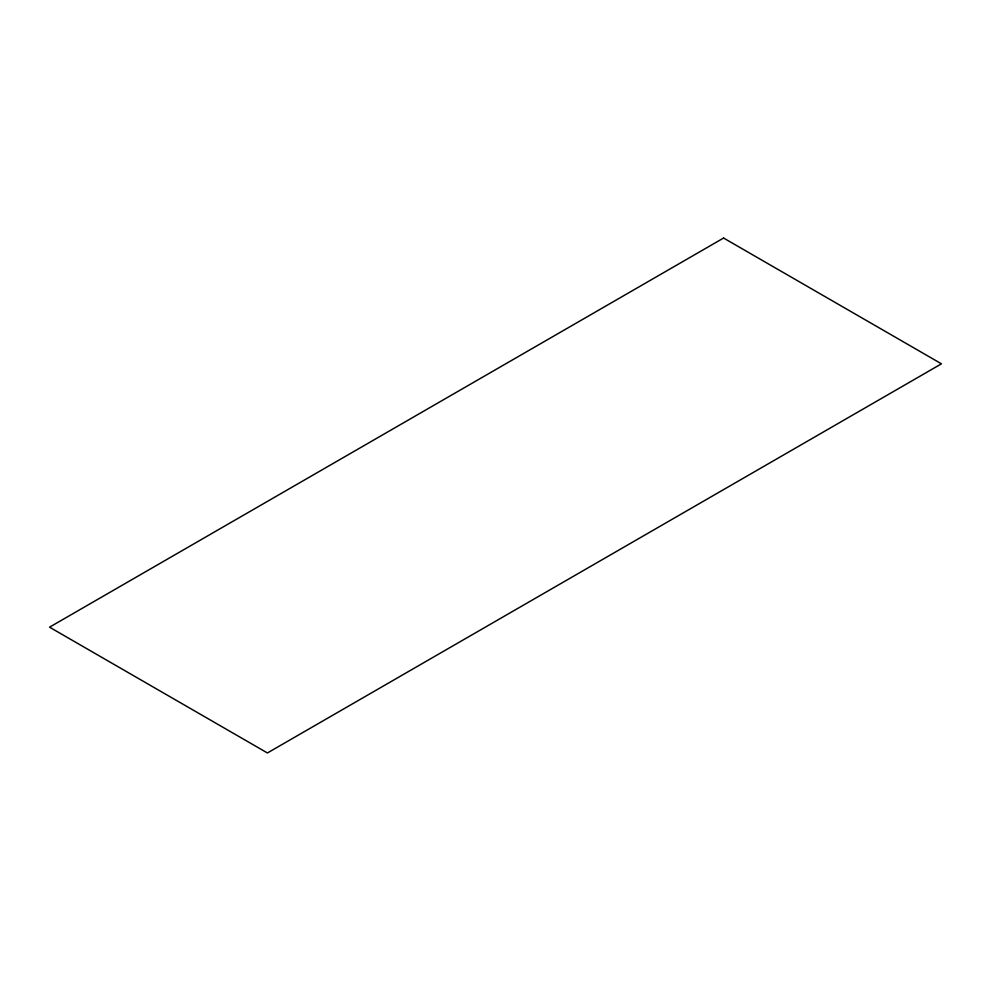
<?xml version="1.0" encoding="UTF-8"?>
<svg xmlns="http://www.w3.org/2000/svg" width="991" height="991" viewBox="0 0 991 991"><rect width="100%" height="100%" fill="white"/><g stroke="black" fill="none" stroke-linecap="round" stroke-linejoin="round"><path stroke-width="1.49" d="M723.579 238.038L49.55 627.179L267.421 752.962L941.45 363.821L723.579 238.038"/></g></svg>
